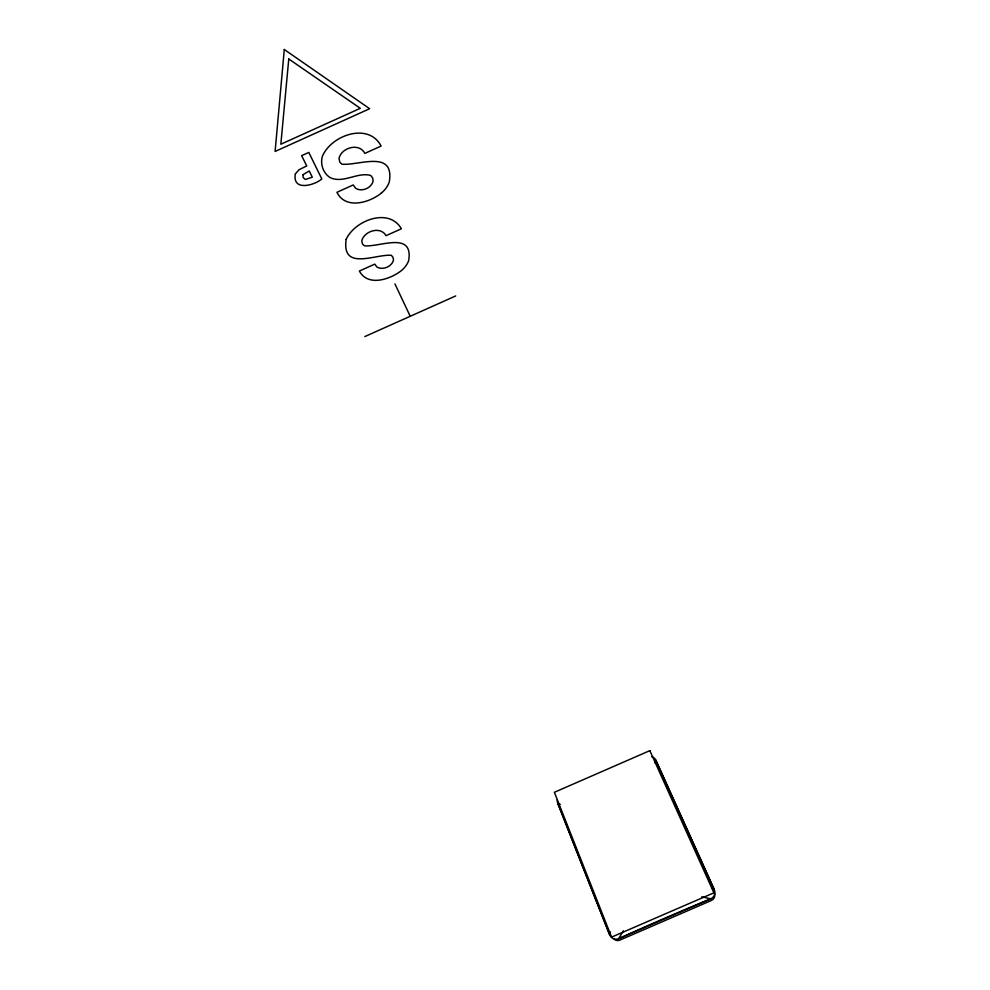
<?xml version="1.0" encoding="UTF-8"?>
<svg xmlns="http://www.w3.org/2000/svg" width="990" height="990" viewBox="0 0 990 990"><rect width="100%" height="100%" fill="white"/><g stroke="black" fill="none" stroke-linecap="round" stroke-linejoin="round"><path stroke-width="1.49" d="M610.422 932.023L609.778 935.03A6.979 6.782 -65.1 0 0 618.651 938.693A655.813 161.382 -22.9 0 1 710.795 898.821A6.942 6.856 10.8 0 0 714.322 889.775A1266.297 5.928 65.9 0 0 655.764 760.073A6.497 6.076 -19.6 0 0 651.717 756.768M655.034 763.005L655.764 760.073L714.322 889.775L711.711 888.166M623.366 930.786L618.651 938.693L710.795 898.821L701.823 896.816M381.311 193.124C369.295 202.839 345.51 209.769 336.934 192.295L353.244 184.944L355.583 188.249C361.808 192.283 371.671 188.075 373.156 180.836L372.587 177.853L370.755 175.478C357.687 171.74 343.753 183.583 330.561 177.829C323.408 173.733 320.079 164.377 322.307 156.556C330.784 135.432 368.429 121.721 381.113 146.062L364.827 153.4C359.283 142.362 341.29 147.621 339.013 158.437L339.768 162.113L341.909 164.192C358.764 165.813 394.8 149.267 389.293 181.9A24.589 19.095 -23.8 0 1 381.311 193.124M364.827 336.575L455.697 295.948M560.216 804.338L557.642 802.865A6.497 6.039 -36 0 1 557.333 799.697M394.936 283.895L410.219 316.28M614.233 939.362A5.903 5.73 -66.2 0 0 619.95 940.067L711.327 900.516A5.866 5.792 13.2 0 0 714.31 892.869M284.291 49.5L275.109 151.445L369.666 108.727L284.291 49.5M288.771 58.979L280.838 144.231L360.311 108.318L288.771 58.979M346.154 239.357C341.476 271.322 375.111 254.009 391.335 255.296L393.005 257.388L393.513 260.048C391.867 266.681 382.833 270.468 376.918 267.04L374.777 264.132L359.382 271.037C367.896 286.914 389.751 279.489 401.024 270.901A23.203 17.003 -23 0 0 408.647 260.679C413.721 230.658 379.541 247.401 364.419 245.78L362.439 243.961L361.783 240.694C364.258 231.004 380.531 225.831 386.038 235.669L401.396 228.777C388.81 207.046 354.717 220.498 346.154 239.357M302.99 174.685L303.138 177.544L305.328 179.475L312.308 177.198L309.226 170.985L302.99 174.685M295.342 173.931C292.174 191.516 314.226 185.514 321.812 178.967L308.818 152.435L301.628 155.678L306.727 165.949L299.079 169.698L295.342 173.931M649.848 750.643L554.388 792.297L611.572 937.122L713.914 892.819L649.848 750.643M609.778 935.03L557.642 802.865A1263.797 39.068 67.2 0 0 609.778 935.03"/></g></svg>
